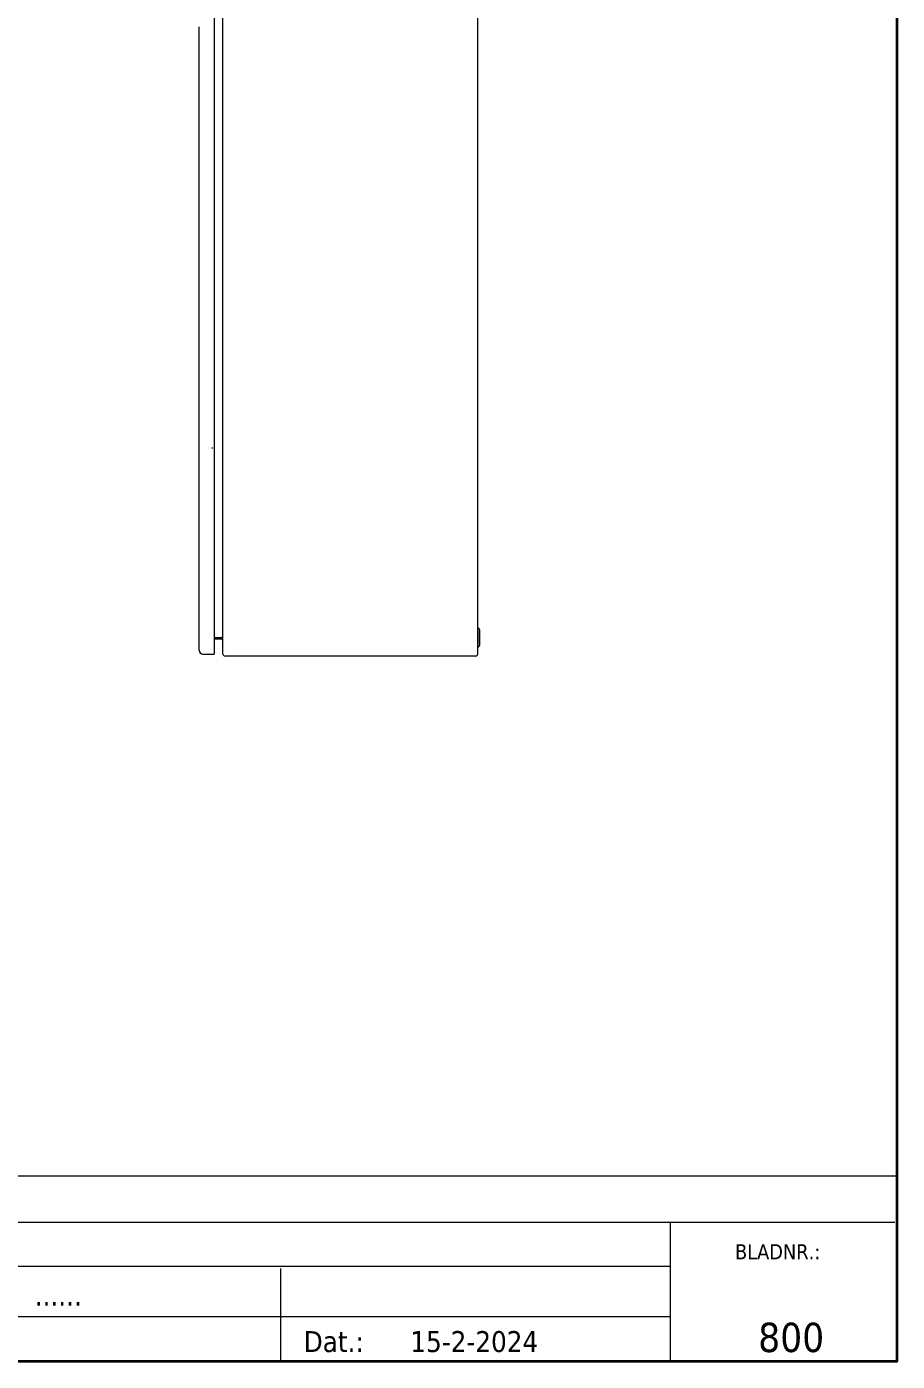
# Model space of a CAD drawing. Header units: millimetres. Extents: x 0 to 4000, y 0 to 2720.
# Drawn here: x 3061 to 4000, y 0 to 1439 of the extents above; entities that cross this region are included whole.
import ezdxf
from ezdxf.enums import TextEntityAlignment as Align

# ---------------------------------------------------------------- set-up
doc = ezdxf.new("R2010")
doc.units = ezdxf.units.MM
for name, color, linetype, lineweight in [('EPLAN108', 5, 'Continuous', 5), ('EPLAN201', 73, 'Continuous', 5), ('EPLAN451', 73, 'Continuous', 5), ('EPLAN452', 73, 'Continuous', 5), ('KASTEN', 1, 'Continuous', 0)]:
    doc.layers.add(name, color=color, linetype=linetype, lineweight=lineweight)
doc.styles.add('Tahoma', font='')
doc.styles.get('Tahoma').set_extended_font_data('Tahoma')

# ---------------------------------------------------------------- blocks, each defined once
blk = doc.blocks.new('EPLFRAME')
at = {"layer": 'EPLAN201', "linetype": 'Continuous', "lineweight": 13, "ltscale": 4}
for p, q in [((0, 200), (4000, 200)), ((650, 150), (3997.5, 150)), ((3755, 150), (3755, 0)), ((650, 102.5), (3755, 102.5)), ((3335, 100), (3335, 0)), ((650, 48.3), (3755, 48.3))]:
    blk.add_line(p, q, dxfattribs=at)
at = {"layer": 'EPLAN201', "linetype": 'Continuous', "lineweight": 35, "ltscale": 4}
blk.add_lwpolyline([(0, 0), (4000, 0), (4000, 2720), (0, 2720)], close=True, dxfattribs=at)
at = {"layer": 'EPLAN108', "color": 5, "style": 'Tahoma'}
for s, height, p in [('BLADNR.:', 16.25, (3825, 110)), ('......', 22.57, (3070, 60)), ('Dat.:', 22.57, (3360, 10))]:
    blk.add_text(s, height=height, dxfattribs=at).set_placement(p)
at = {"layer": 'EPLAN451', "color": 73, "style": 'Tahoma'}
for tag, p in [('14_10011', (927, 160)), ('14_10015', (927, 110)), ('14_10014', (927, 60)), ('14_10031', (2460, 60)), ('14_10156[1]', (3360, 58.3)), ('14_10000', (927, 10)), ('14_10027', (3475, 10))]:
    blk.add_attdef(tag, p, '', height=22.6, dxfattribs=at)
blk.add_attdef('14_10013', text='', height=22.6, dxfattribs=at).set_placement((2245, 10), align=Align.RIGHT)
at = {"layer": 'EPLAN452', "color": 73, "style": 'Tahoma'}
for tag, p, height in [('4_11011', (2530, 160), 22.6), ('4_11901[1]', (2497, 110), 22.6), ('4_11020', (2890, 60), 22.6), ('4_11042', (3850, 10), 31.6)]:
    blk.add_attdef(tag, p, '', height=height, dxfattribs=at)

msp = doc.modelspace()

# ---------------------------------------------------------------- linework, layer by layer
at = {"layer": 'KASTEN', "color": 1, "linetype": 'Continuous'}
for p, q in [((3263.4, 2158), (3263.4, 762.6)), ((3272.5, 2157.3), (3272.5, 763.3)), ((3547.7, 762.6), (3547.7, 2158)), ((3247.2, 766.5), (3247.2, 1438.8)), ((3261.5, 985.1), (3261.5, 985.1)), ((3261.5, 984.1), (3261.5, 985.1)), ((3261.5, 984.1), (3261.5, 984.1)), ((3263.4, 780.3), (3271.5, 780.3)), ((3263.4, 778.8), (3271.5, 778.8)), ((3263.4, 763.6), (3263.4, 762.5)), ((3251.2, 762.5), (3263.4, 762.5)), ((3545.4, 760.3), (3275.5, 760.3))]:
    msp.add_line(p, q, dxfattribs=at)
at = {"layer": 'KASTEN', "linetype": 'Continuous', "lineweight": 0, "ltscale": 20}
for p, q in [((3549.2, 789.6), (3547.8, 791)), ((3547.8, 769.5), (3547.8, 791)), ((3549.2, 789.6), (3549.2, 770.9)), ((3549.7, 772.1), (3549.7, 788.4)), ((3547.8, 769.5), (3549.2, 770.9))]:
    msp.add_line(p, q, dxfattribs=at)
at = {"layer": 'KASTEN', "color": 1, "linetype": 'Continuous'}
for centre, radius, start, end in [((3271.5, 777.8), 2.5, 66.4218, 90), ((3271.5, 777.8), 1, 360, 90), ((3251.2, 766.5), 4, 180, 270), ((3275.5, 763.3), 3, 180, 270), ((3545.4, 762.6), 2.3, 270, 360)]:
    msp.add_arc(centre, radius, start, end, dxfattribs=at)
at = {"layer": 'KASTEN', "linetype": 'Continuous', "lineweight": 0, "ltscale": 400}
for centre, radius, start, end in [((3547.9, 791.2), 0.2, 180, 225), ((3548, 788.4), 1.7, 360, 45), ((3547.9, 769.3), 0.2, 135, 180), ((3548, 772.1), 1.7, 315, 360)]:
    msp.add_arc(centre, radius, start, end, dxfattribs=at)

# ---------------------------------------------------------------- block references
ref = msp.add_blockref('EPLFRAME', (0, 0))
ref.add_attrib('14_10027', '15-2-2024', (3475, 10), dxfattribs={"layer": 'EPLAN451', "color": 73, "height": 22.57, "style": 'Tahoma'})
ref.add_attrib('4_11042', '800', (3850, 10), dxfattribs={"layer": 'EPLAN452', "color": 73, "height": 31.61, "style": 'Tahoma'})

doc.saveas('drawing.dxf')
